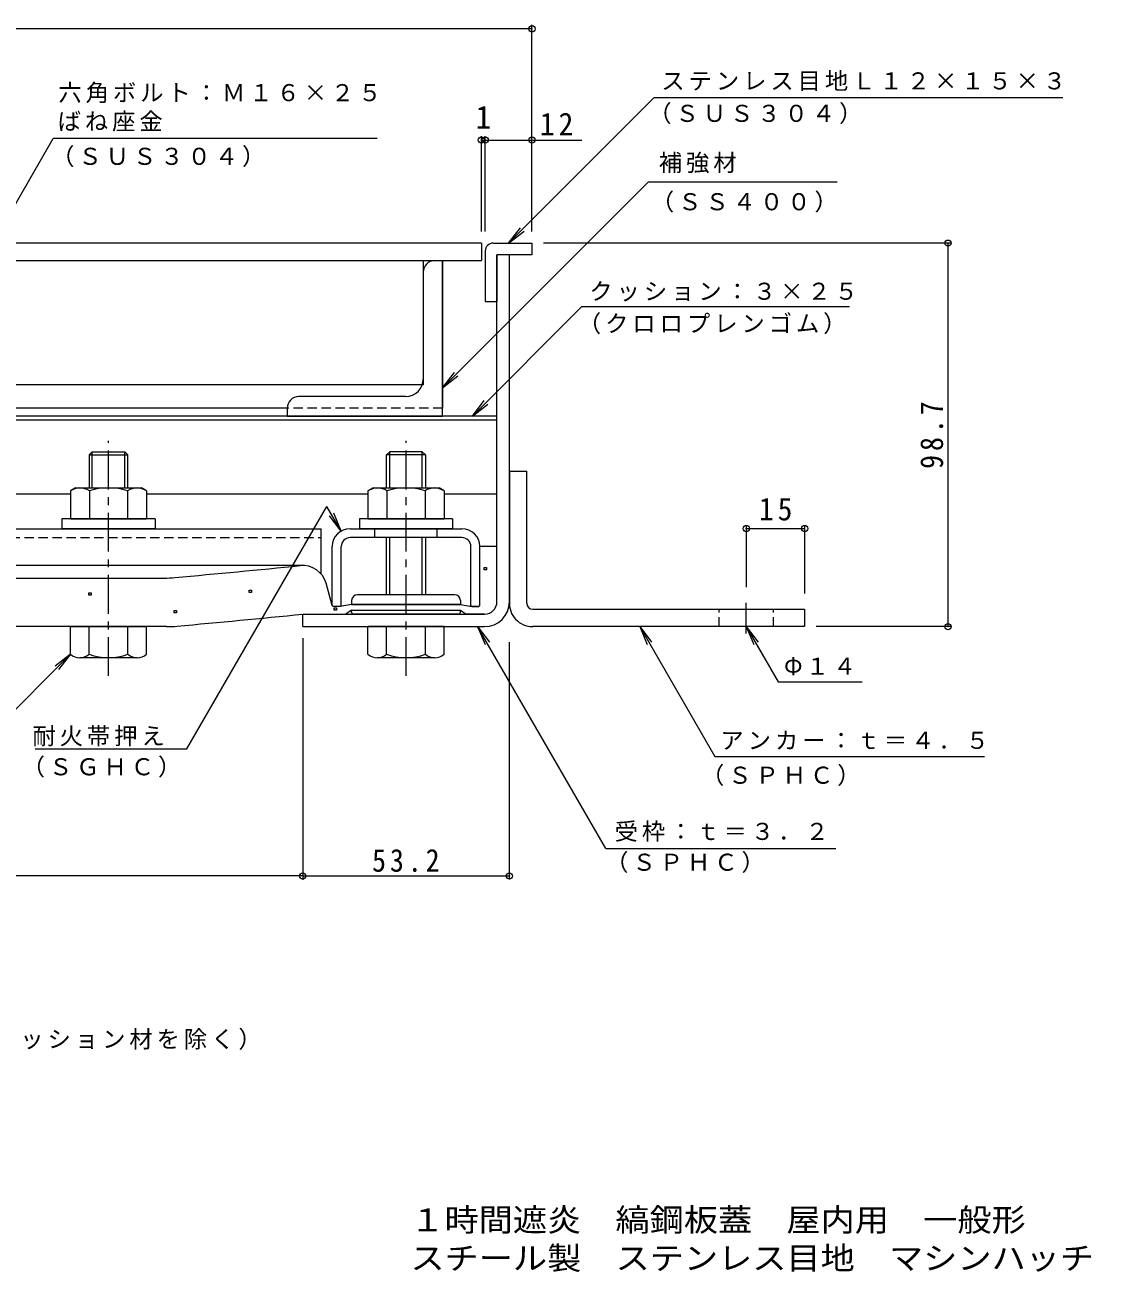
# Model space of a CAD drawing. Units: millimetres on the paper, enlarged 10 times, with parts at other scales. Extents: x -2336 to 2730, y -1962 to 1921.
# Drawn here: x -996 to 390, y -1962 to -357 of the extents above; entities that cross this region are included whole.
import ezdxf
from ezdxf.enums import TextEntityAlignment as Align

# ---------------------------------------------------------------- set-up
doc = ezdxf.new("R2010")
doc.units = ezdxf.units.MM
doc.header["$LTSCALE"] = 10
doc.header["$PDMODE"] = 32
doc.header["$PDSIZE"] = 8
doc.linetypes.add('CHAIN1', pattern=[8, 5, -1, 1, -1])
doc.linetypes.add('DASHED1', pattern=[1.8, 1.2, -0.6])
for name, color, linetype, lineweight in [('D-1', 3, 'Continuous', 9), ('D-2', 7, 'Continuous', 9), ('D-3', 5, 'Continuous', 5), ('D-4', 4, 'Continuous', 9), ('D-5', 7, 'Continuous', 9), ('D-6', 6, 'Continuous', 9), ('D-7', 5, 'Continuous', 5), ('D-8', 5, 'Continuous', 5), ('D-9', 134, 'Continuous', 5), ('D-B', 2, 'Continuous', 9), ('D-F', 7, 'Continuous', 9), ('F-5_F-5ﾚｲﾔ', 7, 'Continuous', 9)]:
    doc.layers.add(name, color=color, linetype=linetype, lineweight=lineweight)
doc.styles.add('ＭＳ ゴシック', font='')
doc.styles.get('ＭＳ ゴシック').set_extended_font_data('MS Gothic')

msp = doc.modelspace()

# ---------------------------------------------------------------- linework, layer by layer
at = {"layer": 'D-1'}
for p, q in [((-372.66, -931.62), (-372.66, -1099.63)), ((-372.66, -931.62), (-350.16, -931.62)), ((-350.16, -1101.63), (-350.16, -931.62)), ((-342.66, -1109.13), (7.34, -1109.13)), ((7.34, -1109.13), (7.34, -1131.63)), ((7.34, -1131.63), (-342.66, -1131.63))]:
    msp.add_line(p, q, dxfattribs=at)
at = {"layer": 'D-1', "linetype": 'CHAIN1'}
msp.add_line((-67.66, -1140.36), (-67.66, -1100.91), dxfattribs=at)
at = {"layer": 'D-1', "linetype": 'DASHED1'}
for p, q in [((-102.66, -1131.63), (-102.66, -1109.13)), ((-32.66, -1131.63), (-32.66, -1109.13))]:
    msp.add_line(p, q, dxfattribs=at)
at = {"layer": 'D-1'}
for radius, start in [(30, 176.17647), (7.5, 180.00027)]:
    msp.add_arc((-342.66, -1101.63), radius, start, 270, dxfattribs=at)
at = {"layer": 'D-2'}
for p, q in [((-343.66, -362.36), (-2040.91, -362.36)), ((-343.66, -623.13), (-343.66, -357.36)), ((-186.23, -450.73), (339.61, -450.73)), ((-1232.78, -976.41), (-959.68, -503.38)), ((-542.69, -503.38), (-959.68, -503.38)), ((-408.66, -623.13), (-408.66, -500.5)), ((-408.66, -505.5), (-403.66, -505.5)), ((-403.66, -623.13), (-403.66, -500.5)), ((-403.66, -505.5), (-279.31, -505.5)), ((-194.05, -559.67), (-458.66, -824.28)), ((49.5, -559.67), (-194.05, -559.67)), ((-373.63, -638.13), (-353.8, -622.91)), ((-279.25, -719.61), (-420.26, -860.62)), ((-279.25, -719.61), (65.29, -719.61)), ((-458.66, -824.28), (-443.44, -804.45)), ((-458.66, -824.28), (-438.83, -809.06)), ((-420.26, -860.62), (-405.04, -840.79)), ((-420.26, -860.62), (-400.43, -845.4))]:
    msp.add_line(p, q, dxfattribs=at)
at = {"layer": 'D-2', "color": 3}
for p, q in [((-408.66, -638.13), (-2040.91, -638.13)), ((-408.66, -638.13), (-408.66, -660.63)), ((-2040.91, -660.63), (-408.66, -660.63))]:
    msp.add_line(p, q, dxfattribs=at)
at = {"layer": 'D-2'}
msp.add_lwpolyline([(-186.23, -450.73), (-373.63, -638.13), (-358.41, -618.29)], dxfattribs=at)
for p in [(-343.66, -362.36), (-408.66, -505.5), (-403.66, -505.5), (-343.66, -505.5)]:
    msp.add_point(p, dxfattribs=at)
at = {"layer": 'D-3', "color": 4, "lineweight": 9}
for p, q in [((-393.66, -638.13), (-343.66, -638.13)), ((-403.66, -648.13), (-403.66, -713.13)), ((-388.66, -653.13), (-388.66, -713.13)), ((-403.66, -713.13), (-388.66, -713.13))]:
    msp.add_line(p, q, dxfattribs=at)
at = {"layer": 'D-3', "color": 134}
for p, q in [((-388.66, -1099.63), (-388.66, -653.13)), ((-372.66, -653.13), (-388.66, -653.13)), ((-372.66, -1099.63), (-372.66, -653.13)), ((-638.66, -1131.63), (-638.66, -1115.63)), ((-638.66, -1115.63), (-404.66, -1115.63)), ((-638.66, -1131.63), (-404.66, -1131.63))]:
    msp.add_line(p, q, dxfattribs=at)
at = {"layer": 'D-3', "color": 6, "lineweight": 9}
for p, q in [((-1246.16, -865.63), (-388.66, -865.63)), ((-2040.91, -960.63), (-937.74, -960.63)), ((-839.59, -960.63), (-554.74, -960.63)), ((-456.59, -960.63), (-388.66, -960.63))]:
    msp.add_line(p, q, dxfattribs=at)
at = {"layer": 'D-3', "linetype": 'CHAIN1'}
for p, q in [((-888.66, -1195.12), (-888.66, -892.68)), ((-505.66, -1195.12), (-505.66, -892.68))]:
    msp.add_line(p, q, dxfattribs=at)
at = {"layer": 'D-3'}
for p, q in [((-909.6, -906.63), (-913.66, -910.69)), ((-913.66, -910.69), (-863.66, -910.69)), ((-913.66, -910.69), (-913.66, -953.13)), ((-909.6, -906.63), (-867.72, -906.63)), ((-909.6, -953.13), (-909.6, -906.63)), ((-867.72, -906.63), (-863.66, -910.69)), ((-867.72, -953.13), (-867.72, -906.63)), ((-863.66, -953.13), (-863.66, -910.69)), ((-526.6, -906.63), (-530.66, -910.69)), ((-480.66, -910.69), (-530.66, -910.69)), ((-530.66, -953.13), (-530.66, -910.69)), ((-484.72, -906.63), (-526.6, -906.63)), ((-526.6, -953.13), (-526.6, -906.63)), ((-484.72, -906.63), (-480.66, -910.69)), ((-484.72, -953.13), (-484.72, -906.63)), ((-480.66, -910.69), (-480.66, -953.13)), ((-530.66, -1090.63), (-530.66, -1017.13)), ((-526.6, -1090.63), (-526.6, -1017.13)), ((-484.72, -1090.63), (-484.72, -1017.13)), ((-480.66, -1017.13), (-480.66, -1090.63)), ((-937.66, -1131.63), (-839.66, -1131.63)), ((-937.66, -1167.15), (-937.66, -1131.63)), ((-913.66, -1167.15), (-913.66, -1131.63)), ((-863.66, -1167.15), (-863.66, -1131.63)), ((-839.66, -1167.15), (-839.66, -1131.63)), ((-554.66, -1167.15), (-554.66, -1131.63)), ((-456.66, -1131.63), (-554.66, -1131.63)), ((-530.66, -1167.15), (-530.66, -1131.63)), ((-480.66, -1167.15), (-480.66, -1131.63)), ((-456.66, -1167.15), (-456.66, -1131.63)), ((-851.66, -1171.63), (-925.66, -1171.63)), ((-468.66, -1171.63), (-542.66, -1171.63))]:
    msp.add_line(p, q, dxfattribs=at)
at = {"layer": 'D-3', "color": 4, "lineweight": 9}
msp.add_lwpolyline([(-343.66, -638.13), (-343.66, -653.13), (-388.66, -653.13)], dxfattribs=at)
msp.add_arc((-393.66, -648.13), 10, 90, 180, dxfattribs=at)
at = {"layer": 'D-3', "color": 134}
for radius in [16, 32]:
    msp.add_arc((-404.66, -1099.63), radius, 270, 0, dxfattribs=at)
at = {"layer": 'D-3'}
for centre, radius, start, end in [((-925.66, -1153.3), 18.33, 229.1022, 310.89809), ((-888.66, -1099.55), 72.08, 249.70546, 290.29454), ((-851.66, -1153.3), 18.33, 229.10191, 310.8978), ((-542.66, -1153.3), 18.33, 229.1022, 310.89809), ((-505.66, -1099.55), 72.08, 249.70546, 290.29454), ((-468.66, -1153.3), 18.33, 229.10191, 310.8978)]:
    msp.add_arc(centre, radius, start, end, dxfattribs=at)
at = {"layer": 'D-4'}
for p, q in [((-410.66, -1028.28), (-388.66, -1028.28)), ((-410.66, -1104.38), (-410.66, -1028.63)), ((-388.66, -1099.63), (-388.66, -1028.28)), ((-638.72, -1052.98), (-2040.91, -1052.98)), ((-2040.91, -1069.13), (-817, -1069.13)), ((-600.66, -1104.38), (-608.61, -1075.84)), ((-599.41, -1105.63), (-600.66, -1104.38)), ((-590.41, -1105.63), (-599.41, -1105.63)), ((-575.66, -1103.13), (-590.41, -1105.63)), ((-435.66, -1103.13), (-575.66, -1103.13)), ((-638.66, -1115.63), (-583.14, -1115.63)), ((-575.66, -1110.63), (-583.14, -1115.63)), ((-575.66, -1110.63), (-435.66, -1110.63)), ((-435.66, -1110.63), (-428.18, -1115.63)), ((-404.66, -1115.63), (-428.18, -1115.63)), ((-814.13, -1131.63), (-2040.91, -1131.63))]:
    msp.add_line(p, q, dxfattribs=at)
at = {"layer": 'D-4', "color": 134, "lineweight": 5}
for p, q in [((-443.16, -1090.63), (-568.16, -1090.63)), ((-575.66, -1098.13), (-575.66, -1103.13)), ((-575.66, -1103.13), (-435.66, -1103.13)), ((-435.66, -1098.13), (-435.66, -1103.13)), ((-575.66, -1110.63), (-435.66, -1110.63)), ((-575.66, -1113.13), (-575.66, -1110.63)), ((-438.16, -1115.63), (-573.16, -1115.63)), ((-435.66, -1113.13), (-435.66, -1110.63))]:
    msp.add_line(p, q, dxfattribs=at)
at = {"layer": 'D-4', "color": 2}
for points in [[(-404.92, -1058.52), (-404.92, -1055.52), (-401.92, -1055.52), (-401.92, -1058.52)], [(-913.77, -1091.34), (-913.77, -1088.34), (-910.77, -1088.34), (-910.77, -1091.34)], [(-707.64, -1087.87), (-707.64, -1084.87), (-704.64, -1084.87), (-704.64, -1087.87)], [(-598.11, -1110.28), (-598.11, -1107.28), (-595.11, -1107.28), (-595.11, -1110.28)], [(-804.23, -1113.75), (-804.23, -1110.75), (-801.23, -1110.75), (-801.23, -1113.75)]]:
    msp.add_lwpolyline(points, close=True, dxfattribs=at)
at = {"layer": 'D-4'}
msp.add_lwpolyline([(-435.66, -1103.13), (-420.91, -1105.63), (-411.91, -1105.63), (-410.66, -1104.38)], dxfattribs=at)
for centre, radius, start, end in [((-3138.66, 24333.33), 25508.96, 275.2529, 275.61726), ((-638.72, -1084.23), 31.25, 15.57156, 95.61726), ((-817, -919.13), 150, 270, 275.2529), ((-404.66, -1099.63), 16, 270, 0), ((-3138.66, 24333.33), 25571.46, 275.24643, 275.6105), ((-814.13, -981.63), 150, 270, 275.24643)]:
    msp.add_arc(centre, radius, start, end, dxfattribs=at)
at = {"layer": 'D-4', "color": 134, "lineweight": 5}
for centre, radius, start, end in [((-568.16, -1098.13), 7.5, 90, 180), ((-443.16, -1098.13), 7.5, 0, 90), ((-573.16, -1113.13), 2.5, 180, 270), ((-438.16, -1113.13), 2.5, 270, 0)]:
    msp.add_arc(centre, radius, start, end, dxfattribs=at)
at = {"layer": 'D-5'}
for p, q in [((-589.16, -1008.71), (-607.56, -976.84)), ((-589.16, -1008.71), (-604.38, -988.87)), ((-589.16, -1008.71), (-598.73, -985.61)), ((-413.49, -1131.63), (-403.92, -1154.72)), ((-204.77, -1131.63), (-195.2, -1154.72)), ((-204.77, -1131.63), (-189.55, -1151.46)), ((-204.77, -1131.63), (-108.36, -1298.61)), ((-67.66, -1131.63), (-58.09, -1154.72)), ((-67.66, -1131.63), (-52.44, -1151.46)), ((-1059.52, -1289.01), (-937.66, -1167.15)), ((-937.66, -1167.15), (-957.5, -1182.37)), ((-937.66, -1167.15), (-952.88, -1186.99)), ((-108.36, -1298.61), (239.08, -1298.61)), ((-248.68, -1417.08), (47.66, -1417.08))]:
    msp.add_line(p, q, dxfattribs=at)
for points in [[(-982.94, -1289.01), (-787.79, -1289.01), (-607.56, -976.84)], [(-248.68, -1417.08), (-413.49, -1131.63), (-398.27, -1151.46)], [(-67.66, -1131.63), (-26.55, -1202.83), (81.5, -1202.83)]]:
    msp.add_lwpolyline(points, dxfattribs=at)
at = {"layer": 'D-6'}
msp.add_line((-388.66, -860.63), (-1216.41, -860.63), dxfattribs=at)
at = {"layer": 'D-7', "color": 134}
for p, q in [((-948.66, -993.13), (-948.66, -1005.63)), ((-828.66, -993.13), (-948.66, -993.13)), ((-565.66, -993.13), (-565.66, -1005.63)), ((-445.66, -993.13), (-565.66, -993.13))]:
    msp.add_line(p, q, dxfattribs=at)
for points in [[(-828.66, -993.13), (-828.66, -1005.63), (-948.66, -1005.63)], [(-445.66, -993.13), (-445.66, -1005.63), (-565.66, -1005.63)]]:
    msp.add_lwpolyline(points, dxfattribs=at)
at = {"layer": 'D-8'}
for p, q in [((-2040.91, -660.63), (-458.66, -660.63)), ((-458.66, -660.63), (-458.66, -850.63)), ((-658.66, -850.63), (-1216.41, -850.63))]:
    msp.add_line(p, q, dxfattribs=at)
at = {"layer": 'D-8', "linetype": 'DASHED1'}
msp.add_line((-458.66, -850.63), (-658.66, -850.63), dxfattribs=at)
at = {"layer": 'D-9'}
for p, q in [((-468.66, -660.63), (-458.66, -660.63)), ((-458.66, -860.63), (-458.66, -660.63)), ((-483.66, -675.63), (-483.66, -813.13)), ((-506.16, -835.63), (-643.66, -835.63)), ((-658.66, -850.63), (-658.66, -860.63)), ((-658.66, -860.63), (-458.66, -860.63))]:
    msp.add_line(p, q, dxfattribs=at)
for centre, radius, start, end in [((-468.66, -675.63), 15, 90, 180), ((-506.16, -813.13), 22.5, 270, 0), ((-643.66, -850.63), 15, 90, 180)]:
    msp.add_arc(centre, radius, start, end, dxfattribs=at)
at = {"layer": 'D-B', "color": 4}
for p, q in [((-2040.91, -660.63), (-483.66, -660.63)), ((-483.66, -660.63), (-483.66, -820.63)), ((-483.66, -820.63), (-2040.91, -820.63))]:
    msp.add_line(p, q, dxfattribs=at)
at = {"layer": 'D-B'}
for p, q in [((-931.16, -953.13), (-846.16, -953.13)), ((-913.2, -956.92), (-913.2, -993.13)), ((-864.12, -956.92), (-864.12, -993.13)), ((-839.59, -956.92), (-846.16, -953.13)), ((-839.59, -956.92), (-839.59, -993.13)), ((-548.16, -953.13), (-463.16, -953.13)), ((-530.2, -956.92), (-530.2, -993.13)), ((-481.12, -956.92), (-481.12, -993.13)), ((-456.59, -956.92), (-463.16, -953.13)), ((-456.59, -956.92), (-456.59, -993.13))]:
    msp.add_line(p, q, dxfattribs=at)
at = {"layer": 'D-B', "color": 7}
for p, q in [((-2040.91, -1005.63), (-614.72, -1005.63)), ((-614.72, -1064.21), (-614.72, -1005.63)), ((-577.66, -1005.63), (-433.66, -1005.63)), ((-433.66, -1017.13), (-577.66, -1017.13)), ((-600.66, -1104.38), (-600.66, -1028.63)), ((-589.16, -1104.38), (-589.16, -1028.63)), ((-422.16, -1104.38), (-422.16, -1028.63)), ((-410.66, -1104.38), (-410.66, -1028.63)), ((-599.41, -1105.63), (-600.66, -1104.38)), ((-590.41, -1105.63), (-599.41, -1105.63)), ((-590.41, -1105.63), (-589.16, -1104.38)), ((-420.91, -1105.63), (-422.16, -1104.38)), ((-411.91, -1105.63), (-420.91, -1105.63)), ((-411.91, -1105.63), (-410.66, -1104.38))]:
    msp.add_line(p, q, dxfattribs=at)
at = {"layer": 'D-B', "color": 7, "linetype": 'DASHED1'}
for p, q in [((-545.66, -1017.13), (-545.66, -1005.63)), ((-465.66, -1017.13), (-465.66, -1005.63)), ((-2040.91, -1017.13), (-614.72, -1017.13))]:
    msp.add_line(p, q, dxfattribs=at)
at = {"layer": 'D-B'}
for points in [[(-931.16, -953.13), (-937.74, -956.92), (-937.74, -993.13), (-839.59, -993.13)], [(-548.16, -953.13), (-554.74, -956.92), (-554.74, -993.13), (-456.59, -993.13)]]:
    msp.add_lwpolyline(points, dxfattribs=at)
for centre, radius, start, end in [((-923.25, -982.01), 28.97, 94.3844, 120.00002), ((-926.23, -977.32), 24.21, 57.42751, 88.18785), ((-888.66, -1034.33), 81.2, 72.4119, 107.58812), ((-851.09, -977.32), 24.21, 91.81216, 122.57251), ((-854.07, -982.01), 28.97, 60, 85.61562), ((-540.25, -982.01), 28.97, 94.3844, 120.00002), ((-543.23, -977.32), 24.21, 57.42751, 88.18785), ((-505.66, -1034.33), 81.2, 72.4119, 107.58812), ((-468.09, -977.32), 24.21, 91.81216, 122.57251), ((-471.07, -982.01), 28.97, 60, 85.61562)]:
    msp.add_arc(centre, radius, start, end, dxfattribs=at)
at = {"layer": 'D-B', "color": 7}
for centre, radius, start, end in [((-577.66, -1028.63), 23, 90, 180), ((-433.66, -1028.63), 23, 0, 90), ((-577.66, -1028.63), 11.5, 90, 180), ((-433.66, -1028.63), 11.5, 0, 90)]:
    msp.add_arc(centre, radius, start, end, dxfattribs=at)
at = {"layer": 'D-F'}
for p, q in [((194.97, -638.13), (-328.66, -638.13)), ((191.97, -1131.63), (191.97, -638.13)), ((-67.66, -1002.37), (-67.66, -1080.91)), ((-67.66, -1005.37), (7.34, -1005.37)), ((7.34, -1002.37), (7.34, -1089.13)), ((194.97, -1131.63), (22.34, -1131.63)), ((-638.67, -1146.63), (-638.67, -1457.52)), ((-372.66, -1455.52), (-372.66, -1151.63)), ((-638.67, -1452.52), (-2040.91, -1452.52)), ((-638.67, -1452.52), (-372.66, -1452.52))]:
    msp.add_line(p, q, dxfattribs=at)
for p in [(191.97, -638.13), (-67.66, -1005.37), (7.34, -1005.37), (191.97, -1131.63), (-638.67, -1452.52), (-372.66, -1452.52)]:
    msp.add_point(p, dxfattribs=at)

# ---------------------------------------------------------------- texts
at = {"layer": 'D-2', "color": 2, "style": 'ＭＳ ゴシック'}
msp.add_text('1', height=29.33, dxfattribs=at).set_placement((-416.16, -499.5), align=Align.BOTTOM_LEFT)
at = {"layer": 'D-2', "char_height": 21.99, "attachment_point": 7, "style": 'ＭＳ ゴシック'}
for s, insert in [('\\T1.17;ステンレス目地Ｌ１２×１５×３', (-177.04, -442.56)), ('\\T1.17;六角ボルト：Ｍ１６×２５', (-953.15, -458.02)), ('\\T1.17;（ＳＵＳ３０４）', (-193.88, -485)), ('\\T1.17;ばね座金', (-954.19, -494.74)), ('\\T1.17;（ＳＵＳ３０４）', (-962.46, -540.3)), ('\\T1.17;補強材', (-180.3, -548.2)), ('\\T1.17;（ＳＳ４００）', (-190.5, -598.72)), ('\\T1.17;クッション：３×２５', (-269.7, -713.29)), ('\\T1.17;（クロロプレンゴム）', (-284.52, -755.39))]:
    msp.add_mtext(s, dxfattribs=dict(at, insert=insert))
at = {"layer": 'D-2', "color": 2, "insert": (-333.38, -499.5), "char_height": 29.33, "attachment_point": 7, "style": 'ＭＳ ゴシック'}
msp.add_mtext('\\T1.27;\\W0.95;12', dxfattribs=at)
at = {"layer": 'D-5', "char_height": 21.99, "attachment_point": 7, "style": 'ＭＳ ゴシック'}
for s, insert in [('\\T1.17;Φ１４', (-19.24, -1194.32)), ('\\T1.17;耐火帯押え', (-986.57, -1285.7)), ('\\T1.17;アンカー：ｔ＝４．５', (-101.05, -1290.09)), ('\\T1.17;（ＳＧＨＣ）', (-1000.41, -1325.84)), ('\\T1.17;（ＳＰＨＣ）', (-126.03, -1336.7)), ('\\T1.17;受枠：ｔ＝３．２', (-237.18, -1408.53)), ('\\T1.17;（ＳＰＨＣ）', (-249.34, -1448.67)), ('\\T1.17;表面処理：下塗り＋焼付塗装（但し目地、把手、パッキン、クッション材を除く）', (-1984.79, -1676.32))]:
    msp.add_mtext(s, dxfattribs=dict(at, insert=insert))
at = {"layer": 'D-F', "color": 2, "insert": (185.97, -928.63), "char_height": 29.33, "attachment_point": 7, "rotation": 90, "style": 'ＭＳ ゴシック'}
msp.add_mtext('\\T1.28;\\W0.9;98.7', dxfattribs=at)
at = {"layer": 'D-F', "color": 2, "char_height": 29.33, "attachment_point": 7, "style": 'ＭＳ ゴシック'}
for s, insert in [('\\T1.27;\\W0.95;15', (-51.41, -995.37)), ('\\T1.28;\\W0.9;53.2', (-549.41, -1447.52))]:
    msp.add_mtext(s, dxfattribs=dict(at, insert=insert))
at = {"layer": 'F-5_F-5ﾚｲﾔ', "color": 2, "style": 'ＭＳ ゴシック', "width": 1.1}
for s, p in [('１時間遮炎\u3000縞鋼板蓋\u3000屋内用\u3000一般形', (-500.11, -1918.5)), ('スチール製\u3000ステンレス目地\u3000マシンハッチ\u3000Ｓ－１ＥＣ－１０００－Ｌ', (-500.11, -1967.71))]:
    msp.add_text(s, height=29.33, dxfattribs=at).set_placement(p, align=Align.BOTTOM_LEFT)

doc.saveas('drawing.dxf')
